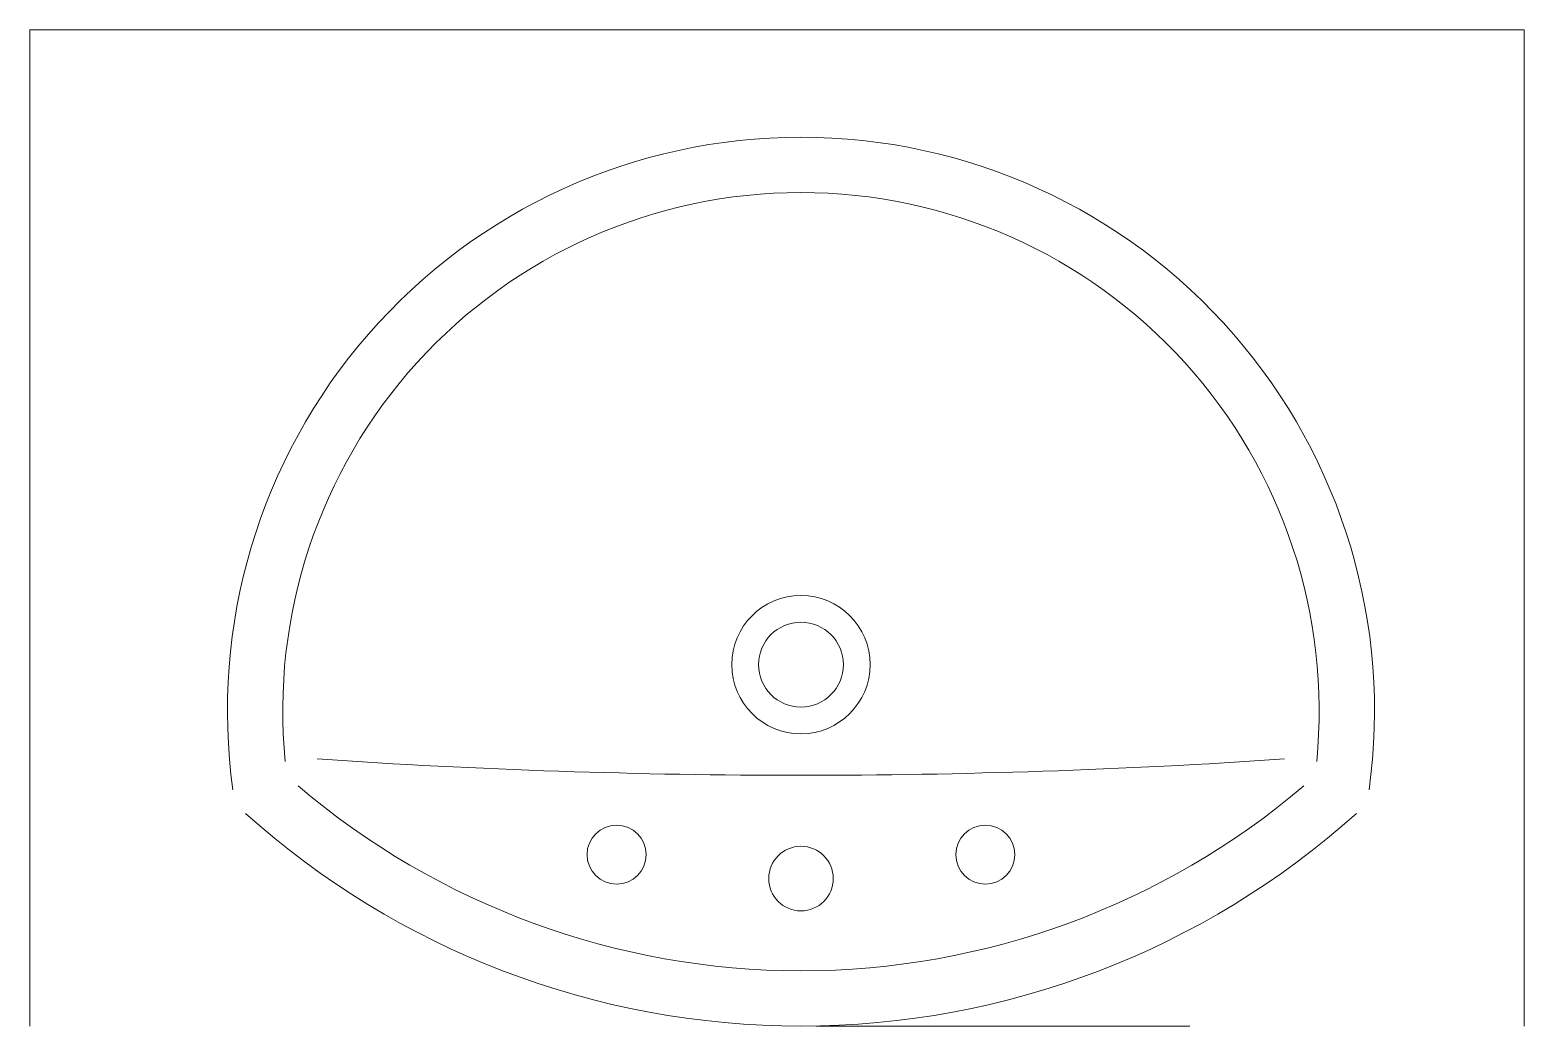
# Model space of a CAD drawing. Header units: inches. Extents: x -114 to 163, y -251 to 267.
# Drawn here: x -113.859 to -113.259, y 266.456 to 266.856 of the extents above.
import ezdxf

# ---------------------------------------------------------------- set-up
doc = ezdxf.new("R2010")
doc.units = ezdxf.units.IN
doc.header["$MEASUREMENT"] = 0
doc.layers.add('FURNITURE E 1 75', color=7, linetype='Continuous', lineweight=13, true_color=0xa6a9ab)

# ---------------------------------------------------------------- blocks, each defined once
blk = doc.blocks.new('A$C22302754')
for centre in [(0.21085, 0.389), (0.41085, 0.389)]:
    blk.add_circle(centre, 0.016)
for centre, radius, start, end in [((0.31085, 0.031), 0.451, 90, 131.91077), ((0.31085, 0.031), 0.451, 48.08923, 90), ((0.31085, 0.031), 0.421, 90, 130.37285), ((0.31085, 0.031), 0.421, 49.62715, 90), ((0.31085, 0.402), 0.0175, 90, 270), ((0.31085, 0.402), 0.0175, 270, 90), ((0.31085, 0.311), 0.311, 172.07186, 270), ((0.31085, 0.311), 0.311, 270, 7.92814), ((0.31085, -3.549), 3.895, 90, 93.86098), ((0.31085, -3.549), 3.895, 86.13902, 90), ((0.31085, 0.311), 0.281, 174.39319, 270), ((0.31085, 0.311), 0.281, 270, 5.60681), ((0.31085, 0.286), 0.0375, 90, 270), ((0.31085, 0.286), 0.0375, 270, 90), ((0.31085, 0.286), 0.023, 90, 270), ((0.31085, 0.286), 0.023, 270, 90)]:
    blk.add_arc(centre, radius, start, end)
blk = doc.blocks.new('A$C36CD1A03')
at = {"color": 7, "xscale": 0.7405092175406482, "yscale": 0.7405092175406482, "zscale": 0.7405092175406482, "rotation": 90}
blk.add_blockref('A$C22302754', (0.35692, -0.00005), dxfattribs=at)

msp = doc.modelspace()

# ---------------------------------------------------------------- linework, layer by layer
at = {"layer": 'FURNITURE E 1 75'}
for p, q in [((-113.85855, 266.85607), (-113.25855, 266.85607)), ((-113.85855, 266.85607), (-113.85855, 266.45607)), ((-113.25855, 266.85607), (-113.25855, 266.45607)), ((-113.39277, 266.45607), (-113.54277, 266.45607))]:
    msp.add_line(p, q, dxfattribs=at)

# ---------------------------------------------------------------- block references
at = {"layer": 'FURNITURE E 1 75', "xscale": -1, "rotation": 270}
msp.add_blockref('A$C36CD1A03', (-113.77906, 266.45607), dxfattribs=at)

doc.saveas('drawing.dxf')
